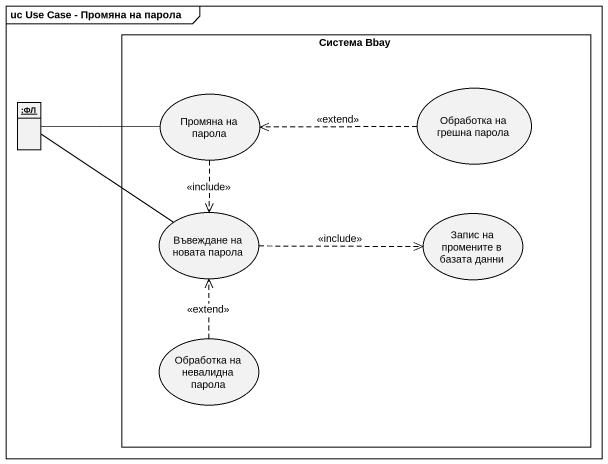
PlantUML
@startuml
mainframe uc Use Case - Промяна на парола
allowmixing
hide circle
hide empty members
rectangle "Система Bbay" as Система_Bbay {
  usecase "Промяна на парола" as Промяна_на_парола
  usecase "Обработка на грешна парола" as Обработка_на_грешна_парола
  usecase "Въвеждане на новата парола" as Въвеждане_на_новата_парола
  usecase "Запис на промените в базата данни" as Запис_на_промените_в_базата
  usecase "Обработка на невалидна парола" as Обработка_на_невалидна
}
object ":ФЛ" as ФЛ
ФЛ -right- Промяна_на_парола
ФЛ -- Въвеждане_на_новата_парола
Промяна_на_парола ..> Въвеждане_на_новата_парола : <<include>>
Обработка_на_грешна_парола .left.> Промяна_на_парола : <<extend>>
Въвеждане_на_новата_парола .right.> Запис_на_промените_в_базата : <<include>>
Обработка_на_невалидна .up.> Въвеждане_на_новата_парола : <<extend>>
@enduml
